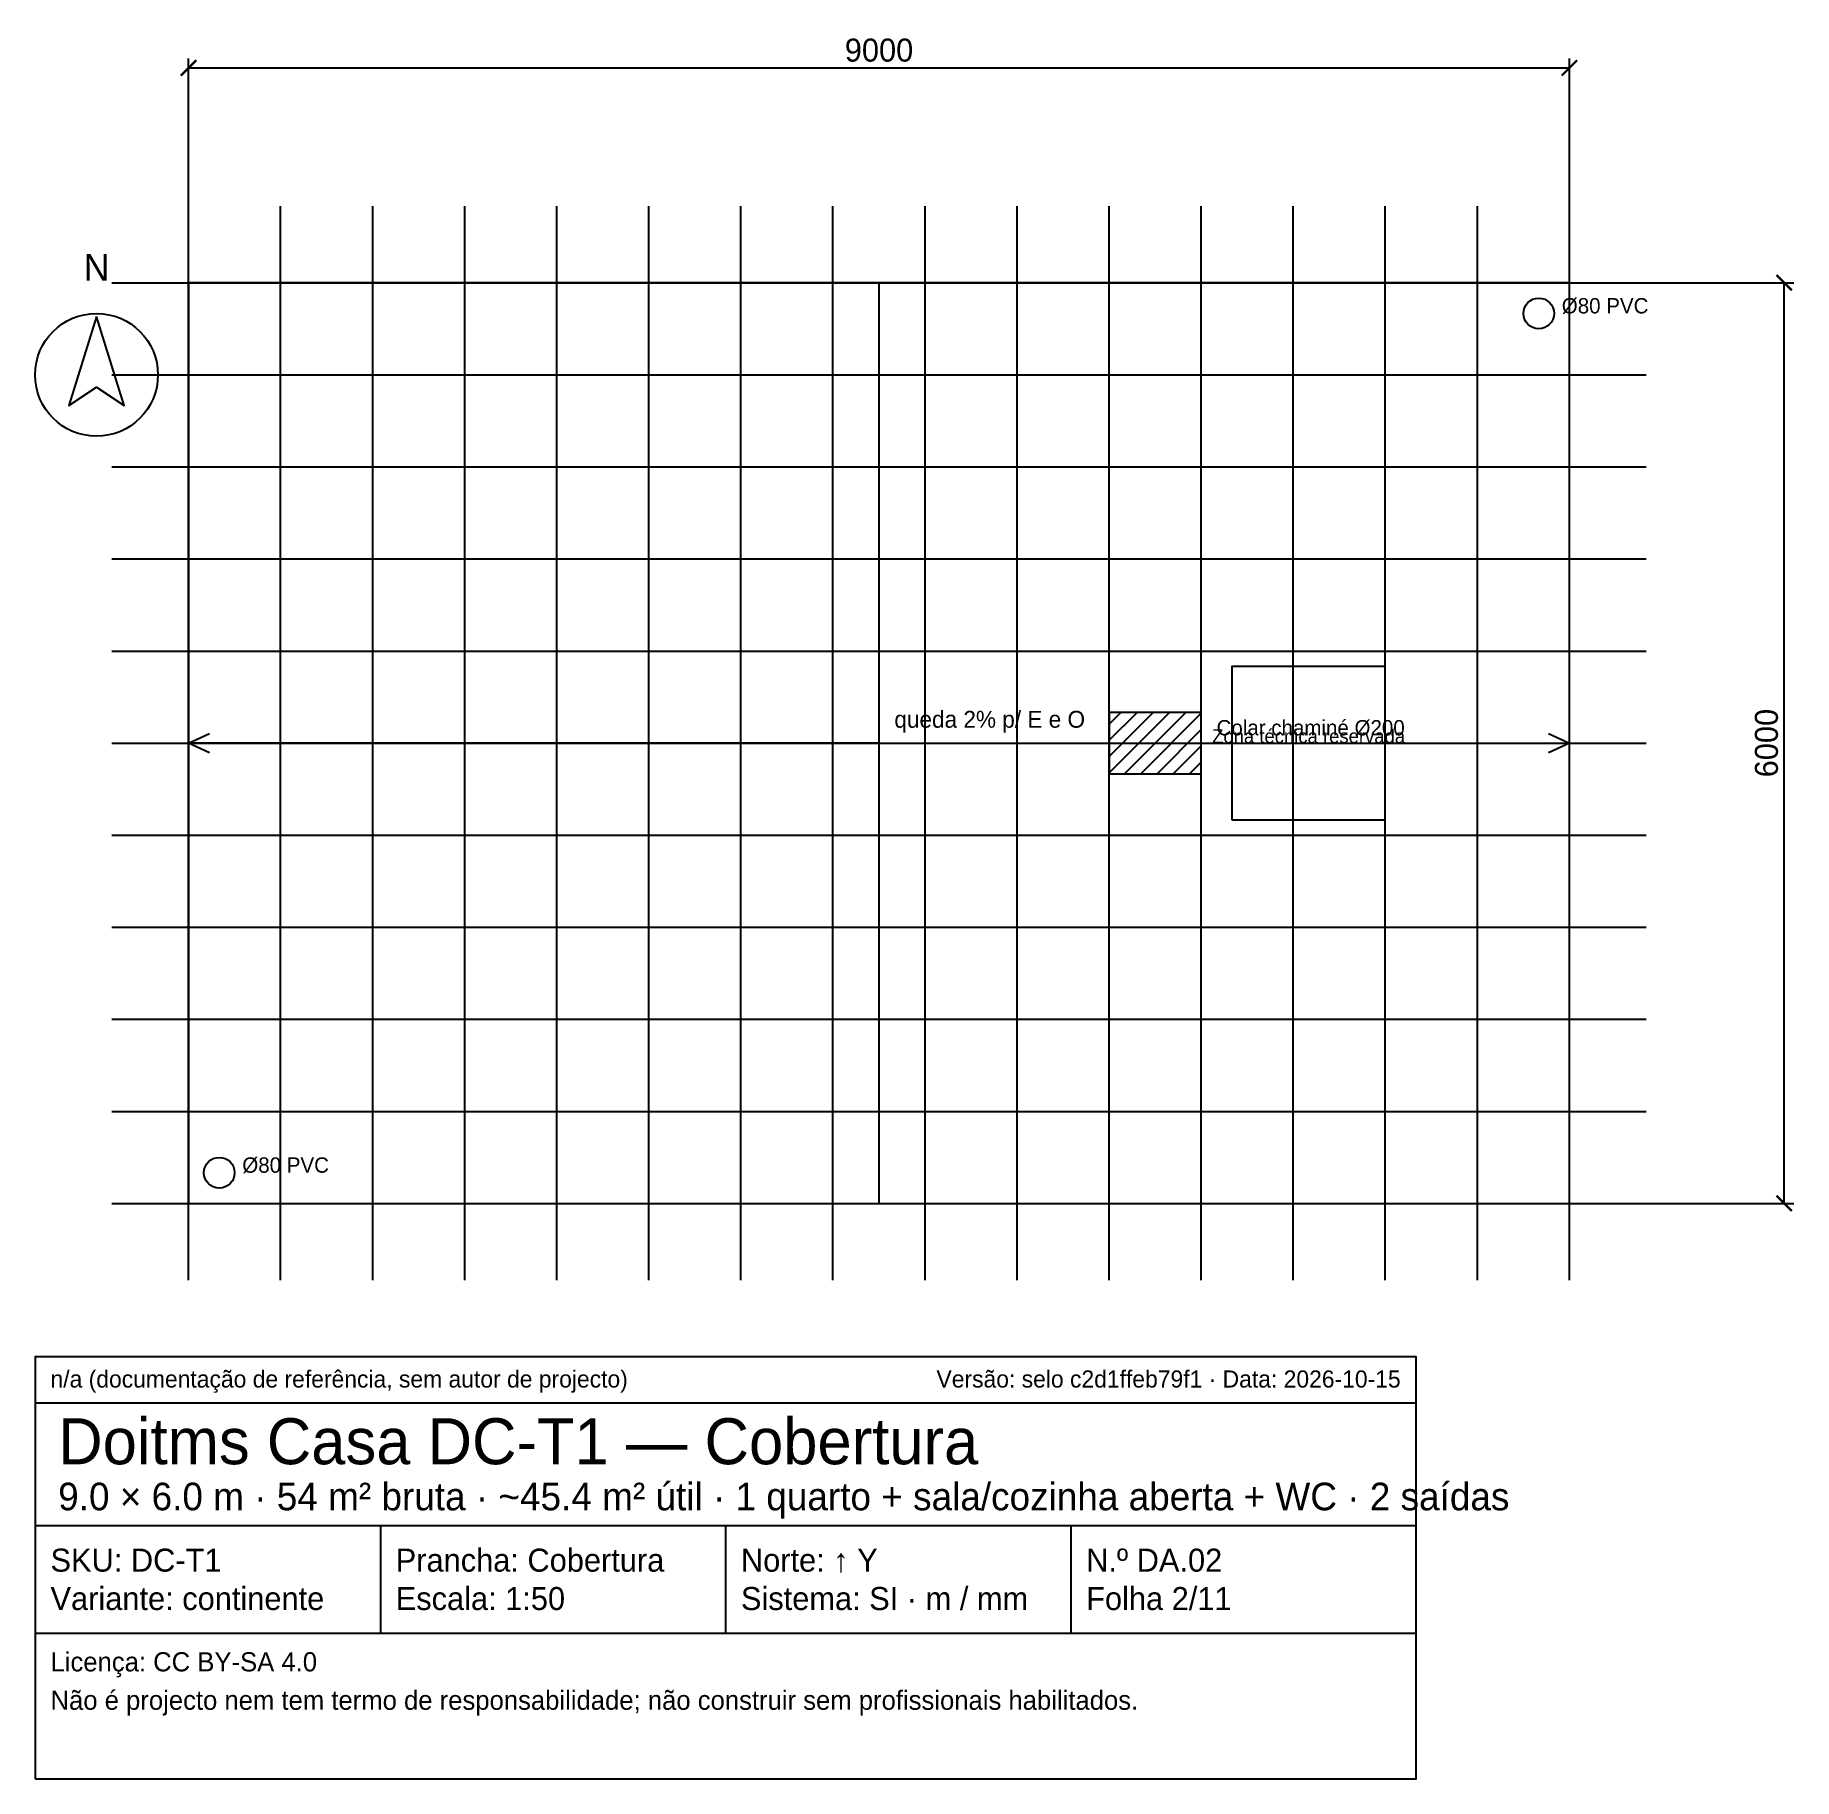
# Model space of a CAD drawing. Header units: millimetres. Extents: x -1000 to 10462, y -3750 to 7613.
import ezdxf
from ezdxf.enums import TextEntityAlignment as Align

# ---------------------------------------------------------------- set-up
doc = ezdxf.new("R2010")
doc.units = ezdxf.units.MM
doc.linetypes.add('CENTER', pattern=[5.08, 3.175, -0.635, 0.635, -0.635])
for name, color, linetype in [('DC-COBERTURA', 8, 'CONTINUOUS'), ('DC-COTAS', 1, 'CONTINUOUS'), ('DC-DECK', 8, 'CONTINUOUS'), ('DC-EIXOS', 8, 'CENTER'), ('DC-MEP-DREN', 1, 'CONTINUOUS'), ('DC-TEXTOS', 7, 'CONTINUOUS'), ('DC-TITULO', 7, 'CONTINUOUS')]:
    doc.layers.add(name, color=color, linetype=linetype)
doc.dimstyles.new('DOITMS', dxfattribs={"dimtxt": 125, "dimasz": 100, "dimexe": 62.5, "dimexo": 30, "dimgap": 40, "dimtad": 1, "dimdec": 0, "dimblk": 'ARCHTICK', "dimcen": 2.5, "dimclrd": 256, "dimclre": 256, "dimclrt": 256, "dimazin": 3, "dimtfac": 1, "dimtmove": 0, "dimatfit": 3})

# ---------------------------------------------------------------- blocks, each defined once
blk = doc.blocks.new('_ARCHTICK')
at = {"color": 0, "linetype": 'BYBLOCK', "const_width": 0.15}
blk.add_lwpolyline([(-0.5, -0.5), (0.5, 0.5)], dxfattribs=at)

msp = doc.modelspace()

# ---------------------------------------------------------------- linework, layer by layer
at = {"layer": 'DC-COBERTURA'}
for p, q in [((6000, 2806.1), (6393.9, 3200)), ((6000, 2912.1), (6287.9, 3200)), ((6000, 3018.2), (6181.8, 3200)), ((6000, 3124.3), (6075.7, 3200)), ((6100, 2800), (6500, 3200)), ((6206.1, 2800), (6600, 3193.9)), ((6312.1, 2800), (6600, 3087.9)), ((6418.2, 2800), (6600, 2981.8)), ((6524.3, 2800), (6600, 2875.7))]:
    msp.add_line(p, q, dxfattribs=at)
msp.add_lwpolyline([(6000, 2800), (6600, 2800), (6600, 3200), (6000, 3200)], close=True, dxfattribs=at)
at = {"layer": 'DC-DECK'}
for p, q in [((4500, 0), (4500, 6000)), ((4500, 3000), (0, 3000)), ((4500, 3000), (9000, 3000))]:
    msp.add_line(p, q, dxfattribs=at)
for points in [[(0, 0), (9000, 0), (9000, 6000), (0, 6000)], [(6800, 2500), (7800, 2500), (7800, 3500), (6800, 3500)]]:
    msp.add_lwpolyline(points, close=True, dxfattribs=at)
for points in [[(135.9, 2936.6), (0, 3000), (135.9, 3063.4)], [(8864.1, 3063.4), (9000, 3000), (8864.1, 2936.6)]]:
    msp.add_lwpolyline(points, dxfattribs=at)
at = {"layer": 'DC-EIXOS'}
for p, q in [((0, -500), (0, 6500)), ((600, -500), (600, 6500)), ((1200, -500), (1200, 6500)), ((1800, -500), (1800, 6500)), ((2400, -500), (2400, 6500)), ((3000, -500), (3000, 6500)), ((3600, -500), (3600, 6500)), ((4200, -500), (4200, 6500)), ((4800, -500), (4800, 6500)), ((5400, -500), (5400, 6500)), ((6000, -500), (6000, 6500)), ((6600, -500), (6600, 6500)), ((7200, -500), (7200, 6500)), ((7800, -500), (7800, 6500)), ((8400, -500), (8400, 6500)), ((9000, -500), (9000, 6500)), ((-500, 6000), (9500, 6000)), ((-500, 5400), (9500, 5400)), ((-500, 4800), (9500, 4800)), ((-500, 4200), (9500, 4200)), ((-500, 3600), (9500, 3600)), ((-500, 3000), (9500, 3000)), ((-500, 2400), (9500, 2400)), ((-500, 1800), (9500, 1800)), ((-500, 1200), (9500, 1200)), ((-500, 600), (9500, 600)), ((-500, 0), (9500, 0))]:
    msp.add_line(p, q, dxfattribs=at)
at = {"layer": 'DC-MEP-DREN'}
for p, q in [((0, 0), (0, 6000)), ((9000, 0), (9000, 6000))]:
    msp.add_line(p, q, dxfattribs=at)
for centre in [(8800, 5800), (200, 200)]:
    msp.add_circle(centre, 100, dxfattribs=at)
at = {"layer": 'DC-TEXTOS'}
msp.add_lwpolyline([(-600, 5780), (-780, 5200), (-600, 5320), (-420, 5200)], close=True, dxfattribs=at)
msp.add_circle((-600, 5400), 400, dxfattribs=at)
at = {"layer": 'DC-TITULO'}
for p, q in [((-1000, -1300), (8000, -1300)), ((-1000, -2100), (8000, -2100)), ((1250, -2100), (1250, -2800)), ((3500, -2100), (3500, -2800)), ((5750, -2100), (5750, -2800)), ((-1000, -2800), (8000, -2800))]:
    msp.add_line(p, q, dxfattribs=at)
msp.add_lwpolyline([(-1000, -3750), (8000, -3750), (8000, -1000), (-1000, -1000)], close=True, dxfattribs=at)

# ---------------------------------------------------------------- texts
at = {"layer": 'DC-COBERTURA'}
msp.add_text('Colar chaminé Ø200', height=100, dxfattribs=at).set_placement((6700, 3050))
at = {"layer": 'DC-DECK'}
msp.add_text('queda 2% p/ E e O', height=110, dxfattribs=at).set_placement((4600, 3100))
msp.add_text('Zona técnica reservada', height=90, dxfattribs=at).set_placement((7300, 3000), align=Align.CENTER)
at = {"layer": 'DC-MEP-DREN'}
for p in [(8950, 5800), (350, 200)]:
    msp.add_text('Ø80 PVC', height=100, dxfattribs=at).set_placement(p)
at = {"layer": 'DC-TEXTOS'}
msp.add_text('N', height=175, dxfattribs=at).set_placement((-600, 5960), align=Align.BOTTOM_CENTER)
at = {"layer": 'DC-TITULO'}
for s, height, p in [('n/a (documentação de referência, sem autor de projecto)', 111.5, (-900, -1200)), ('Doitms Casa DC-T1 — Cobertura', 300, (-850, -1700)), ('9.0 × 6.0 m · 54 m² bruta · ~45.4 m² útil · 1 quarto + sala/cozinha aberta + WC · 2 saídas', 180, (-850, -2000)), ('SKU: DC-T1', 150, (-900, -2400)), ('Prancha: Cobertura', 150, (1350, -2400)), ('Norte: ↑ Y', 150, (3600, -2400)), ('N.º DA.02', 150, (5850, -2400)), ('Variante: continente', 150, (-900, -2650)), ('Escala: 1:50', 150, (1350, -2650)), ('Sistema: SI · m / mm', 150, (3600, -2650)), ('Folha 2/11', 150, (5850, -2650)), ('Licença: CC BY-SA 4.0', 125, (-900, -3050)), ('Não é projecto nem tem termo de responsabilidade; não construir sem profissionais habilitados.', 125, (-900, -3300))]:
    msp.add_text(s, height=height, dxfattribs=at).set_placement(p)
msp.add_text('Versão: selo c2d1ffeb79f1 · Data: 2026-10-15', height=111.5, dxfattribs=at).set_placement((7900, -1200), align=Align.RIGHT)

# ---------------------------------------------------------------- dimensions: what is measured, and where the dimension line sits
at = {"layer": 'DC-COTAS'}
msp.add_linear_dim(base=(0, 7400), p1=(0, 6000), p2=(9000, 6000), dimstyle='DOITMS', override={"dimtxt": 150}, dxfattribs=at).render()
msp.add_linear_dim(base=(10400, 0), p1=(9000, 0), p2=(9000, 6000), angle=90, dimstyle='DOITMS', override={"dimtxt": 150}, dxfattribs=at).render()

doc.saveas('drawing.dxf')
